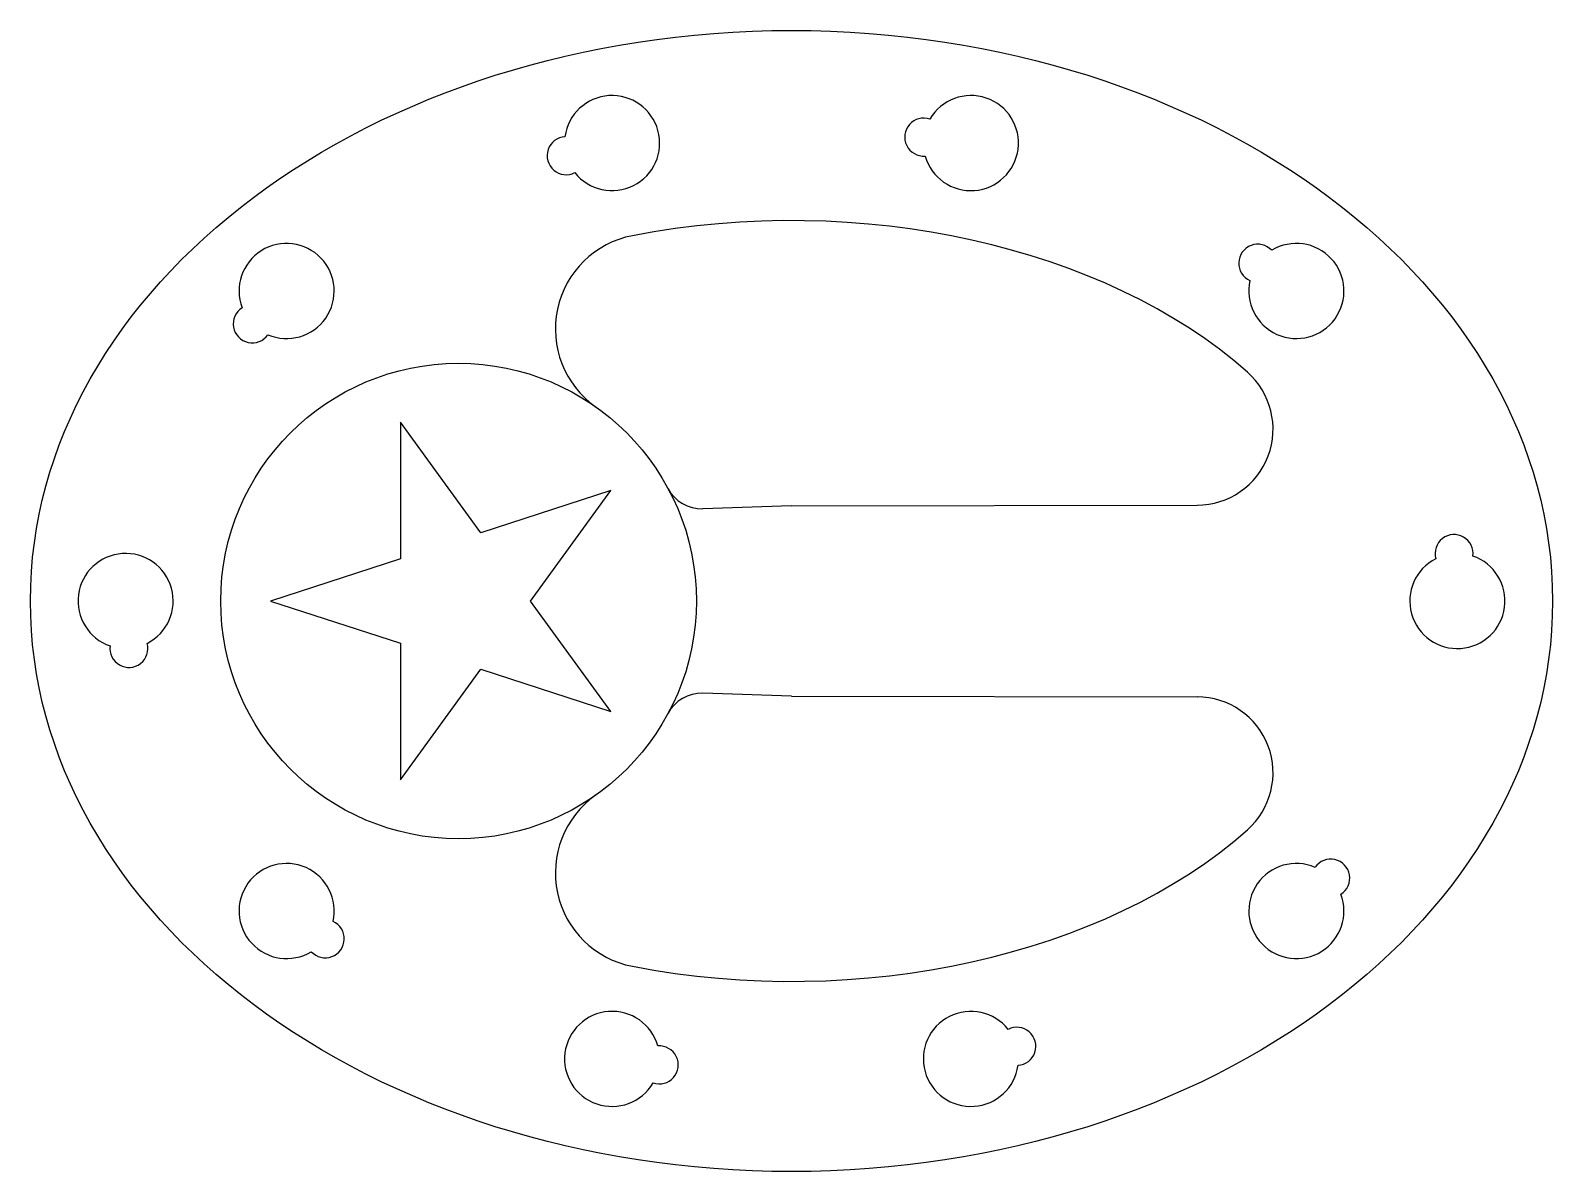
# Model space of a CAD drawing. Header units: inches. Extents: x 39.5 to 119.5, y -22.4 to 37.6.
import ezdxf

# ---------------------------------------------------------------- set-up
doc = ezdxf.new("R2010")
doc.units = ezdxf.units.IN
doc.header["$MEASUREMENT"] = 0

# ---------------------------------------------------------------- blocks, each defined once
blk = doc.blocks.new('*U1')
for centre, radius, start, end in [((0, 0), 2.5, 27.0783, 340.93047), ((2.494, 0.175), 1, 262.46742, 105.54134)]:
    blk.add_arc(centre, radius, start, end)
blk = doc.blocks.new('*U2')
at = {"color": 0, "linetype": 'ByBlock', "lineweight": -2, "transparency": 16777216}
for p, rotation in [((70.107, 31.68), 191.300829143011), ((88.967, 31.68), 168.6991708546081), ((106.073, 23.905), 140.2884793567792), ((53.001, 23.905), 219.7115206429156), ((114.537, 7.604), 90), ((44.537, 7.604), 269.9999999965918), ((106.073, -8.697), 39.71152064322063), ((53.001, -8.697), 320.2884793510905), ((70.107, -16.471), 348.6991708549101), ((88.967, -16.471), 11.30082914501238)]:
    blk.add_blockref('*U1', p, dxfattribs=dict(at, rotation=rotation))

msp = doc.modelspace()

# ---------------------------------------------------------------- linework, layer by layer
for p, q in [((58.981, 17.009), (58.981, 9.824)), ((63.204, 11.196), (58.981, 17.009)), ((70.037, 13.417), (63.204, 11.196)), ((65.814, 7.604), (70.037, 13.417)), ((79.537, 12.604), (74.878, 12.458)), ((79.537, 12.604), (100.854, 12.643)), ((58.981, 9.824), (52.148, 7.604)), ((52.148, 7.604), (58.981, 5.384)), ((70.037, 1.792), (65.814, 7.604)), ((58.981, 5.384), (58.981, -1.8)), ((58.981, -1.8), (63.204, 4.012)), ((63.204, 4.012), (70.037, 1.792)), ((79.537, 2.604), (74.878, 2.75)), ((79.537, 2.604), (100.854, 2.565))]:
    msp.add_line(p, q)
msp.add_circle((62.037, 7.604), 12.5)
for centre, radius, start, end in [((72.126, 21.903), 5, 100.94837, 234.79256), ((100.847, 16.643), 4, 270.10518, 48.49507), ((74.815, 14.457), 2, 208.20557, 271.79228), ((74.815, 0.751), 2, 88.20772, 151.79443), ((100.847, -1.435), 4, 311.50493, 89.89482), ((72.126, -6.694), 5, 125.20744, 259.05163)]:
    msp.add_arc(centre, radius, start, end)
msp.add_ellipse((79.537, 7.604), major_axis=(40, 0), ratio=0.75)
for start_param, end_param in [(0.645673, 1.853209), (4.429977, 5.637512)]:
    msp.add_ellipse((79.537, 7.604), major_axis=(30, 0), ratio=0.666667, start_param=start_param, end_param=end_param)

# ---------------------------------------------------------------- block references
msp.add_blockref('*U2', (0, 0))

doc.saveas('drawing.dxf')
